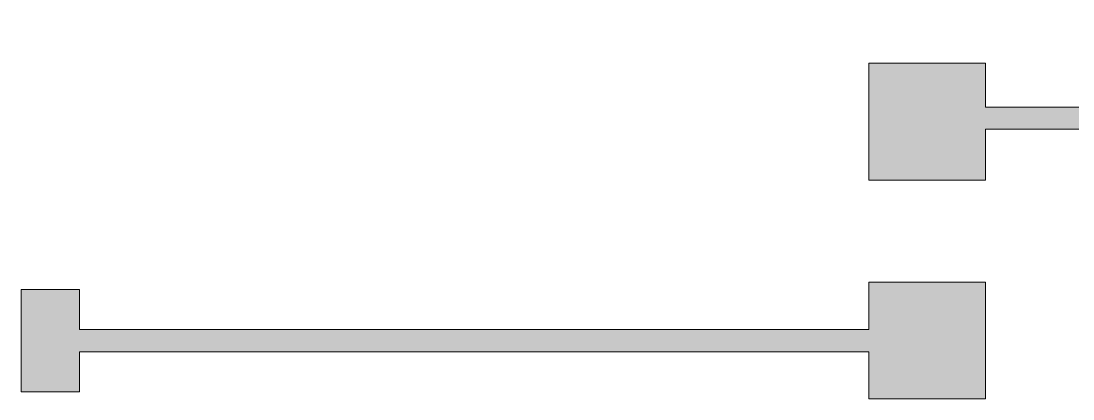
# Model space of a CAD drawing. Header units: millimetres. Extents: x 0 to 21.3, y 0 to 19.3.
# Drawn here: x 9.22 to 16.42, y 2.22 to 4.81 of the extents above; entities that cross this region are included whole.
import ezdxf

# ---------------------------------------------------------------- set-up
doc = ezdxf.new("R2010")
doc.units = ezdxf.units.MM
doc.header["$MEASUREMENT"] = 0
doc.layers.add('Layer 1', color=7, linetype='Continuous', lineweight=0)

msp = doc.modelspace()

# ---------------------------------------------------------------- hatches: boundary and pattern name
at = {"layer": 'Layer 1', "true_color": 0x66cc99, "transparency": 33554585}
h = msp.add_hatch(color=113, dxfattribs=at)
edge = h.paths.add_edge_path()
edge.add_spline(control_points=[(15.0178, 3.7162), (15.0178, 3.7162), (15.0178, 3.7162), (15.0178, 3.7162), (15.0178, 3.7162), (15.0178, 4.5162), (15.0178, 4.5162), (15.0178, 4.5162), (15.0178, 4.5162), (15.0178, 4.5162), (15.0178, 4.5162), (15.0178, 4.5162), (15.0178, 4.5162), (15.0178, 4.5162), (15.8178, 4.5162), (15.8178, 4.5162), (15.8178, 4.5162), (15.8178, 4.5162), (15.8178, 4.5162), (15.8178, 4.5162), (15.8178, 4.5162), (15.8178, 4.5162), (15.8178, 4.5162), (15.8178, 4.2164), (15.8178, 4.2164), (15.8178, 4.2164), (15.8178, 4.2164), (15.8178, 4.2164), (15.8178, 4.2164), (15.8178, 4.2164), (15.8178, 4.2164), (15.8178, 4.2164), (15.8178, 4.2164), (15.8178, 4.2164), (15.8178, 4.2164), (15.8178, 4.2164), (15.8178, 4.2164), (15.8178, 4.2164), (15.8178, 4.2164), (15.8178, 4.2164), (15.8178, 4.2164), (15.8178, 4.2164), (15.8178, 4.2164), (15.8178, 4.2164), (15.8178, 4.2164), (15.8178, 4.2164), (15.8178, 4.2164), (15.8178, 4.2164), (15.8178, 4.2164), (15.8178, 4.2164), (15.8178, 4.2164), (15.8178, 4.2164), (15.8178, 4.2164), (15.8178, 4.2164), (15.8178, 4.2164), (15.8178, 4.2164), (15.8178, 4.2164), (15.8178, 4.2164), (15.8178, 4.2164), (15.8178, 4.2164), (15.8178, 4.2164), (15.8178, 4.2164), (15.8178, 4.2164), (15.8178, 4.2164), (15.8178, 4.2164), (15.8178, 4.2164), (15.8178, 4.2164), (15.8178, 4.2164), (15.8178, 4.2164), (15.8178, 4.2164), (15.8178, 4.2164), (15.8178, 4.2164), (15.8178, 4.2164), (15.8178, 4.2164), (20.0228, 4.2164), (20.0228, 4.2164), (20.0228, 4.2164), (20.0228, 4.2164), (20.0228, 4.2164), (20.0228, 4.2164), (20.0228, 4.2164), (20.0228, 4.2164), (20.0228, 4.2164), (20.0228, 4.2164), (20.0228, 4.2164), (20.0228, 4.2164), (20.0228, 4.2164), (20.0228, 4.2164), (20.0228, 4.2164), (20.0228, 4.2164), (20.0228, 4.2164), (20.0228, 4.2164), (20.0228, 4.2164), (20.0228, 4.2164), (20.0228, 4.2164), (20.0228, 4.2164), (20.0228, 4.2164), (20.0228, 4.2164), (20.0228, 4.2164), (20.0228, 4.2164), (20.0228, 4.2164), (20.0228, 4.2164), (20.0228, 4.2164), (20.0228, 4.2164), (20.0228, 4.2164), (20.0228, 4.2164), (20.0228, 4.2164), (20.0228, 4.2164), (20.0228, 4.2164), (20.0228, 4.2164), (20.0228, 4.2164), (20.0228, 4.2164), (20.0228, 4.2164), (20.0228, 4.2164), (20.0228, 4.2164), (20.0228, 4.2164), (20.0228, 4.2164), (20.0228, 4.2164), (20.0228, 4.2164), (20.0228, 4.2164), (20.0228, 4.2164), (20.0228, 4.2164), (20.0228, 4.2164), (20.0228, 4.2164), (20.0228, 4.2164), (20.0228, 4.8062), (20.0228, 4.8062), (20.0228, 4.8062), (20.0228, 4.8062), (20.0228, 4.8062), (20.0228, 4.8062), (20.0228, 4.8062), (20.0228, 4.8062), (20.0228, 4.8062), (20.9728, 4.8062), (20.9728, 4.8062), (20.9728, 4.8062), (20.9728, 4.8062), (20.9728, 4.8062), (20.9728, 4.8062), (20.9728, 4.8062), (20.9728, 4.8062), (20.9728, 4.8062), (20.9728, 3.9062), (20.9728, 3.9062), (20.9728, 3.9062), (20.9728, 3.9062), (20.9728, 3.9062), (20.9728, 3.9062), (20.9728, 3.9062), (20.9728, 3.9062), (20.9728, 3.9062), (20.0228, 3.9062), (20.0228, 3.9062), (20.0228, 3.9062), (20.0228, 3.9062), (20.0228, 3.9062), (20.0228, 3.9062), (20.0228, 3.9062), (20.0228, 3.9062), (20.0228, 3.9062), (20.0228, 4.064), (20.0228, 4.064), (20.0228, 4.064), (20.0228, 4.064), (20.0228, 4.064), (20.0228, 4.064), (20.0228, 4.064), (20.0228, 4.064), (20.0228, 4.064), (20.0228, 4.064), (20.0228, 4.064), (20.0228, 4.064), (20.0228, 4.064), (20.0228, 4.064), (20.0228, 4.064), (20.0228, 4.064), (20.0228, 4.064), (20.0228, 4.064), (20.0228, 4.064), (20.0228, 4.064), (20.0228, 4.064), (20.0228, 4.064), (20.0228, 4.064), (20.0228, 4.064), (20.0228, 4.064), (20.0228, 4.064), (20.0228, 4.064), (20.0228, 4.064), (20.0228, 4.064), (20.0228, 4.064), (20.0228, 4.064), (20.0228, 4.064), (20.0228, 4.064), (20.0228, 4.064), (20.0228, 4.064), (20.0228, 4.064), (20.0228, 4.064), (20.0228, 4.064), (20.0228, 4.064), (20.0228, 4.064), (20.0228, 4.064), (20.0228, 4.064), (20.0228, 4.064), (20.0228, 4.064), (20.0228, 4.064), (20.0228, 4.064), (20.0228, 4.064), (20.0228, 4.064), (20.0228, 4.064), (20.0228, 4.064), (20.0228, 4.064), (15.8178, 4.064), (15.8178, 4.064), (15.8178, 4.064), (15.8178, 4.064), (15.8178, 4.064), (15.8178, 4.064), (15.8178, 4.064), (15.8178, 4.064), (15.8178, 4.064), (15.8178, 4.064), (15.8178, 4.064), (15.8178, 4.064), (15.8178, 4.064), (15.8178, 4.064), (15.8178, 4.064), (15.8178, 4.064), (15.8178, 4.064), (15.8178, 4.064), (15.8178, 4.064), (15.8178, 4.064), (15.8178, 4.064), (15.8178, 4.064), (15.8178, 4.064), (15.8178, 4.064), (15.8178, 4.064), (15.8178, 4.064), (15.8178, 4.064), (15.8178, 4.064), (15.8178, 4.064), (15.8178, 4.064), (15.8178, 4.064), (15.8178, 4.064), (15.8178, 4.064), (15.8178, 4.064), (15.8178, 4.064), (15.8178, 4.064), (15.8178, 4.064), (15.8178, 4.064), (15.8178, 4.064), (15.8178, 4.064), (15.8178, 4.064), (15.8178, 4.064), (15.8178, 4.064), (15.8178, 4.064), (15.8178, 4.064), (15.8178, 4.064), (15.8178, 4.064), (15.8178, 4.064), (15.8178, 4.064), (15.8178, 4.064), (15.8178, 4.064), (15.8178, 3.7162), (15.8178, 3.7162), (15.8178, 3.7162), (15.8178, 3.7162), (15.8178, 3.7162), (15.8178, 3.7162), (15.8178, 3.7162), (15.8178, 3.7162), (15.8178, 3.7162), (15.0178, 3.7162), (15.0178, 3.7162), (15.0178, 3.7162), (15.0178, 3.7162), (15.0178, 3.7162)], knot_values=[0, 0, 0, 0, 1, 1, 1, 2, 2, 2, 3, 3, 3, 4, 4, 4, 5, 5, 5, 6, 6, 6, 7, 7, 7, 8, 8, 8, 9, 9, 9, 10, 10, 10, 11, 11, 11, 12, 12, 12, 13, 13, 13, 14, 14, 14, 15, 15, 15, 16, 16, 16, 17, 17, 17, 18, 18, 18, 19, 19, 19, 20, 20, 20, 21, 21, 21, 22, 22, 22, 23, 23, 23, 24, 24, 24, 25, 25, 25, 26, 26, 26, 27, 27, 27, 28, 28, 28, 29, 29, 29, 30, 30, 30, 31, 31, 31, 32, 32, 32, 33, 33, 33, 34, 34, 34, 35, 35, 35, 36, 36, 36, 37, 37, 37, 38, 38, 38, 39, 39, 39, 40, 40, 40, 41, 41, 41, 42, 42, 42, 43, 43, 43, 44, 44, 44, 45, 45, 45, 46, 46, 46, 47, 47, 47, 48, 48, 48, 49, 49, 49, 50, 50, 50, 51, 51, 51, 52, 52, 52, 53, 53, 53, 54, 54, 54, 55, 55, 55, 56, 56, 56, 57, 57, 57, 58, 58, 58, 59, 59, 59, 60, 60, 60, 61, 61, 61, 62, 62, 62, 63, 63, 63, 64, 64, 64, 65, 65, 65, 66, 66, 66, 67, 67, 67, 68, 68, 68, 69, 69, 69, 70, 70, 70, 71, 71, 71, 72, 72, 72, 73, 73, 73, 74, 74, 74, 75, 75, 75, 76, 76, 76, 77, 77, 77, 78, 78, 78, 79, 79, 79, 80, 80, 80, 81, 81, 81, 82, 82, 82, 83, 83, 83, 84, 84, 84, 85, 85, 85, 86, 86, 86, 87, 87, 87, 88, 88, 88, 89, 89, 89, 90, 90, 90, 91, 91, 91, 92, 92, 92, 92], degree=3, periodic=0)
h = msp.add_hatch(color=113, dxfattribs=at)
edge = h.paths.add_edge_path()
edge.add_spline(control_points=[(9.2178, 2.2662), (9.2178, 2.2662), (9.2178, 2.2662), (9.2178, 2.2662), (9.2178, 2.2662), (9.2178, 2.9662), (9.2178, 2.9662), (9.2178, 2.9662), (9.2178, 2.9662), (9.2178, 2.9662), (9.2178, 2.9662), (9.2178, 2.9662), (9.2178, 2.9662), (9.2178, 2.9662), (9.6178, 2.9662), (9.6178, 2.9662), (9.6178, 2.9662), (9.6178, 2.9662), (9.6178, 2.9662), (9.6178, 2.9662), (9.6178, 2.9662), (9.6178, 2.9662), (9.6178, 2.9662), (9.6178, 2.6924), (9.6178, 2.6924), (9.6178, 2.6924), (9.6178, 2.6924), (9.6178, 2.6924), (9.6178, 2.6924), (9.6178, 2.6924), (9.6178, 2.6924), (9.6178, 2.6924), (9.6178, 2.6924), (9.6178, 2.6924), (9.6178, 2.6924), (9.6178, 2.6924), (9.6178, 2.6924), (9.6178, 2.6924), (9.6178, 2.6924), (9.6178, 2.6924), (9.6178, 2.6924), (9.6178, 2.6924), (9.6178, 2.6924), (9.6178, 2.6924), (9.6178, 2.6924), (9.6178, 2.6924), (9.6178, 2.6924), (9.6178, 2.6924), (9.6178, 2.6924), (9.6178, 2.6924), (9.6178, 2.6924), (9.6178, 2.6924), (9.6178, 2.6924), (9.6178, 2.6924), (9.6178, 2.6924), (9.6178, 2.6924), (9.6178, 2.6924), (9.6178, 2.6924), (9.6178, 2.6924), (9.6178, 2.6924), (9.6178, 2.6924), (9.6178, 2.6924), (9.6178, 2.6924), (9.6178, 2.6924), (9.6178, 2.6924), (9.6178, 2.6924), (9.6178, 2.6924), (9.6178, 2.6924), (9.6178, 2.6924), (9.6178, 2.6924), (9.6178, 2.6924), (9.6178, 2.6924), (9.6178, 2.6924), (9.6178, 2.6924), (15.0178, 2.6924), (15.0178, 2.6924), (15.0178, 2.6924), (15.0178, 2.6924), (15.0178, 2.6924), (15.0178, 2.6924), (15.0178, 2.6924), (15.0178, 2.6924), (15.0178, 2.6924), (15.0178, 2.6924), (15.0178, 2.6924), (15.0178, 2.6924), (15.0178, 2.6924), (15.0178, 2.6924), (15.0178, 2.6924), (15.0178, 2.6924), (15.0178, 2.6924), (15.0178, 2.6924), (15.0178, 2.6924), (15.0178, 2.6924), (15.0178, 2.6924), (15.0178, 2.6924), (15.0178, 2.6924), (15.0178, 2.6924), (15.0178, 2.6924), (15.0178, 2.6924), (15.0178, 2.6924), (15.0178, 2.6924), (15.0178, 2.6924), (15.0178, 2.6924), (15.0178, 2.6924), (15.0178, 2.6924), (15.0178, 2.6924), (15.0178, 2.6924), (15.0178, 2.6924), (15.0178, 2.6924), (15.0178, 2.6924), (15.0178, 2.6924), (15.0178, 2.6924), (15.0178, 2.6924), (15.0178, 2.6924), (15.0178, 2.6924), (15.0178, 2.6924), (15.0178, 2.6924), (15.0178, 2.6924), (15.0178, 2.6924), (15.0178, 2.6924), (15.0178, 2.6924), (15.0178, 2.6924), (15.0178, 2.6924), (15.0178, 2.6924), (15.0178, 3.0162), (15.0178, 3.0162), (15.0178, 3.0162), (15.0178, 3.0162), (15.0178, 3.0162), (15.0178, 3.0162), (15.0178, 3.0162), (15.0178, 3.0162), (15.0178, 3.0162), (15.8178, 3.0162), (15.8178, 3.0162), (15.8178, 3.0162), (15.8178, 3.0162), (15.8178, 3.0162), (15.8178, 3.0162), (15.8178, 3.0162), (15.8178, 3.0162), (15.8178, 3.0162), (15.8178, 2.2162), (15.8178, 2.2162), (15.8178, 2.2162), (15.8178, 2.2162), (15.8178, 2.2162), (15.8178, 2.2162), (15.8178, 2.2162), (15.8178, 2.2162), (15.8178, 2.2162), (15.0178, 2.2162), (15.0178, 2.2162), (15.0178, 2.2162), (15.0178, 2.2162), (15.0178, 2.2162), (15.0178, 2.2162), (15.0178, 2.2162), (15.0178, 2.2162), (15.0178, 2.2162), (15.0178, 2.54), (15.0178, 2.54), (15.0178, 2.54), (15.0178, 2.54), (15.0178, 2.54), (15.0178, 2.54), (15.0178, 2.54), (15.0178, 2.54), (15.0178, 2.54), (15.0178, 2.54), (15.0178, 2.54), (15.0178, 2.54), (15.0178, 2.54), (15.0178, 2.54), (15.0178, 2.54), (15.0178, 2.54), (15.0178, 2.54), (15.0178, 2.54), (15.0178, 2.54), (15.0178, 2.54), (15.0178, 2.54), (15.0178, 2.54), (15.0178, 2.54), (15.0178, 2.54), (15.0178, 2.54), (15.0178, 2.54), (15.0178, 2.54), (15.0178, 2.54), (15.0178, 2.54), (15.0178, 2.54), (15.0178, 2.54), (15.0178, 2.54), (15.0178, 2.54), (15.0178, 2.54), (15.0178, 2.54), (15.0178, 2.54), (15.0178, 2.54), (15.0178, 2.54), (15.0178, 2.54), (15.0178, 2.54), (15.0178, 2.54), (15.0178, 2.54), (15.0178, 2.54), (15.0178, 2.54), (15.0178, 2.54), (15.0178, 2.54), (15.0178, 2.54), (15.0178, 2.54), (15.0178, 2.54), (15.0178, 2.54), (15.0178, 2.54), (9.6178, 2.54), (9.6178, 2.54), (9.6178, 2.54), (9.6178, 2.54), (9.6178, 2.54), (9.6178, 2.54), (9.6178, 2.54), (9.6178, 2.54), (9.6178, 2.54), (9.6178, 2.54), (9.6178, 2.54), (9.6178, 2.54), (9.6178, 2.54), (9.6178, 2.54), (9.6178, 2.54), (9.6178, 2.54), (9.6178, 2.54), (9.6178, 2.54), (9.6178, 2.54), (9.6178, 2.54), (9.6178, 2.54), (9.6178, 2.54), (9.6178, 2.54), (9.6178, 2.54), (9.6178, 2.54), (9.6178, 2.54), (9.6178, 2.54), (9.6178, 2.54), (9.6178, 2.54), (9.6178, 2.54), (9.6178, 2.54), (9.6178, 2.54), (9.6178, 2.54), (9.6178, 2.54), (9.6178, 2.54), (9.6178, 2.54), (9.6178, 2.54), (9.6178, 2.54), (9.6178, 2.54), (9.6178, 2.54), (9.6178, 2.54), (9.6178, 2.54), (9.6178, 2.54), (9.6178, 2.54), (9.6178, 2.54), (9.6178, 2.54), (9.6178, 2.54), (9.6178, 2.54), (9.6178, 2.54), (9.6178, 2.54), (9.6178, 2.54), (9.6178, 2.2662), (9.6178, 2.2662), (9.6178, 2.2662), (9.6178, 2.2662), (9.6178, 2.2662), (9.6178, 2.2662), (9.6178, 2.2662), (9.6178, 2.2662), (9.6178, 2.2662), (9.2178, 2.2662), (9.2178, 2.2662), (9.2178, 2.2662), (9.2178, 2.2662), (9.2178, 2.2662)], knot_values=[0, 0, 0, 0, 1, 1, 1, 2, 2, 2, 3, 3, 3, 4, 4, 4, 5, 5, 5, 6, 6, 6, 7, 7, 7, 8, 8, 8, 9, 9, 9, 10, 10, 10, 11, 11, 11, 12, 12, 12, 13, 13, 13, 14, 14, 14, 15, 15, 15, 16, 16, 16, 17, 17, 17, 18, 18, 18, 19, 19, 19, 20, 20, 20, 21, 21, 21, 22, 22, 22, 23, 23, 23, 24, 24, 24, 25, 25, 25, 26, 26, 26, 27, 27, 27, 28, 28, 28, 29, 29, 29, 30, 30, 30, 31, 31, 31, 32, 32, 32, 33, 33, 33, 34, 34, 34, 35, 35, 35, 36, 36, 36, 37, 37, 37, 38, 38, 38, 39, 39, 39, 40, 40, 40, 41, 41, 41, 42, 42, 42, 43, 43, 43, 44, 44, 44, 45, 45, 45, 46, 46, 46, 47, 47, 47, 48, 48, 48, 49, 49, 49, 50, 50, 50, 51, 51, 51, 52, 52, 52, 53, 53, 53, 54, 54, 54, 55, 55, 55, 56, 56, 56, 57, 57, 57, 58, 58, 58, 59, 59, 59, 60, 60, 60, 61, 61, 61, 62, 62, 62, 63, 63, 63, 64, 64, 64, 65, 65, 65, 66, 66, 66, 67, 67, 67, 68, 68, 68, 69, 69, 69, 70, 70, 70, 71, 71, 71, 72, 72, 72, 73, 73, 73, 74, 74, 74, 75, 75, 75, 76, 76, 76, 77, 77, 77, 78, 78, 78, 79, 79, 79, 80, 80, 80, 81, 81, 81, 82, 82, 82, 83, 83, 83, 84, 84, 84, 85, 85, 85, 86, 86, 86, 87, 87, 87, 88, 88, 88, 89, 89, 89, 90, 90, 90, 91, 91, 91, 92, 92, 92, 92], degree=3, periodic=0)

# ---------------------------------------------------------------- linework, layer by layer
at = {"layer": 'Layer 1', "color": 251, "lineweight": 9, "true_color": 0x555555}
for points in [[(15.0178, 3.7162), (15.0178, 3.7162), (15.0178, 3.7162), (15.0178, 3.7162), (15.0178, 3.7162), (15.0178, 4.5162), (15.0178, 4.5162), (15.0178, 4.5162), (15.0178, 4.5162), (15.0178, 4.5162), (15.0178, 4.5162), (15.0178, 4.5162), (15.0178, 4.5162), (15.0178, 4.5162), (15.8178, 4.5162), (15.8178, 4.5162), (15.8178, 4.5162), (15.8178, 4.5162), (15.8178, 4.5162), (15.8178, 4.5162), (15.8178, 4.5162), (15.8178, 4.5162), (15.8178, 4.5162), (15.8178, 4.2164), (15.8178, 4.2164), (15.8178, 4.2164), (15.8178, 4.2164), (15.8178, 4.2164), (15.8178, 4.2164), (15.8178, 4.2164), (15.8178, 4.2164), (15.8178, 4.2164), (15.8178, 4.2164), (15.8178, 4.2164), (15.8178, 4.2164), (15.8178, 4.2164), (15.8178, 4.2164), (15.8178, 4.2164), (15.8178, 4.2164), (15.8178, 4.2164), (15.8178, 4.2164), (15.8178, 4.2164), (15.8178, 4.2164), (15.8178, 4.2164), (15.8178, 4.2164), (15.8178, 4.2164), (15.8178, 4.2164), (15.8178, 4.2164), (15.8178, 4.2164), (15.8178, 4.2164), (15.8178, 4.2164), (15.8178, 4.2164), (15.8178, 4.2164), (15.8178, 4.2164), (15.8178, 4.2164), (15.8178, 4.2164), (15.8178, 4.2164), (15.8178, 4.2164), (15.8178, 4.2164), (15.8178, 4.2164), (15.8178, 4.2164), (15.8178, 4.2164), (15.8178, 4.2164), (15.8178, 4.2164), (15.8178, 4.2164), (15.8178, 4.2164), (15.8178, 4.2164), (15.8178, 4.2164), (15.8178, 4.2164), (15.8178, 4.2164), (15.8178, 4.2164), (15.8178, 4.2164), (15.8178, 4.2164), (15.8178, 4.2164), (20.0228, 4.2164), (20.0228, 4.2164), (20.0228, 4.2164), (20.0228, 4.2164), (20.0228, 4.2164), (20.0228, 4.2164), (20.0228, 4.2164), (20.0228, 4.2164), (20.0228, 4.2164), (20.0228, 4.2164), (20.0228, 4.2164), (20.0228, 4.2164), (20.0228, 4.2164), (20.0228, 4.2164), (20.0228, 4.2164), (20.0228, 4.2164), (20.0228, 4.2164), (20.0228, 4.2164), (20.0228, 4.2164), (20.0228, 4.2164), (20.0228, 4.2164), (20.0228, 4.2164), (20.0228, 4.2164), (20.0228, 4.2164), (20.0228, 4.2164), (20.0228, 4.2164), (20.0228, 4.2164), (20.0228, 4.2164), (20.0228, 4.2164), (20.0228, 4.2164), (20.0228, 4.2164), (20.0228, 4.2164), (20.0228, 4.2164), (20.0228, 4.2164), (20.0228, 4.2164), (20.0228, 4.2164), (20.0228, 4.2164), (20.0228, 4.2164), (20.0228, 4.2164), (20.0228, 4.2164), (20.0228, 4.2164), (20.0228, 4.2164), (20.0228, 4.2164), (20.0228, 4.2164), (20.0228, 4.2164), (20.0228, 4.2164), (20.0228, 4.2164), (20.0228, 4.2164), (20.0228, 4.2164), (20.0228, 4.2164), (20.0228, 4.2164), (20.0228, 4.8062), (20.0228, 4.8062), (20.0228, 4.8062), (20.0228, 4.8062), (20.0228, 4.8062), (20.0228, 4.8062), (20.0228, 4.8062), (20.0228, 4.8062), (20.0228, 4.8062), (20.9728, 4.8062), (20.9728, 4.8062), (20.9728, 4.8062), (20.9728, 4.8062), (20.9728, 4.8062), (20.9728, 4.8062), (20.9728, 4.8062), (20.9728, 4.8062), (20.9728, 4.8062), (20.9728, 3.9062), (20.9728, 3.9062), (20.9728, 3.9062), (20.9728, 3.9062), (20.9728, 3.9062), (20.9728, 3.9062), (20.9728, 3.9062), (20.9728, 3.9062), (20.9728, 3.9062), (20.0228, 3.9062), (20.0228, 3.9062), (20.0228, 3.9062), (20.0228, 3.9062), (20.0228, 3.9062), (20.0228, 3.9062), (20.0228, 3.9062), (20.0228, 3.9062), (20.0228, 3.9062), (20.0228, 4.064), (20.0228, 4.064), (20.0228, 4.064), (20.0228, 4.064), (20.0228, 4.064), (20.0228, 4.064), (20.0228, 4.064), (20.0228, 4.064), (20.0228, 4.064), (20.0228, 4.064), (20.0228, 4.064), (20.0228, 4.064), (20.0228, 4.064), (20.0228, 4.064), (20.0228, 4.064), (20.0228, 4.064), (20.0228, 4.064), (20.0228, 4.064), (20.0228, 4.064), (20.0228, 4.064), (20.0228, 4.064), (20.0228, 4.064), (20.0228, 4.064), (20.0228, 4.064), (20.0228, 4.064), (20.0228, 4.064), (20.0228, 4.064), (20.0228, 4.064), (20.0228, 4.064), (20.0228, 4.064), (20.0228, 4.064), (20.0228, 4.064), (20.0228, 4.064), (20.0228, 4.064), (20.0228, 4.064), (20.0228, 4.064), (20.0228, 4.064), (20.0228, 4.064), (20.0228, 4.064), (20.0228, 4.064), (20.0228, 4.064), (20.0228, 4.064), (20.0228, 4.064), (20.0228, 4.064), (20.0228, 4.064), (20.0228, 4.064), (20.0228, 4.064), (20.0228, 4.064), (20.0228, 4.064), (20.0228, 4.064), (20.0228, 4.064), (15.8178, 4.064), (15.8178, 4.064), (15.8178, 4.064), (15.8178, 4.064), (15.8178, 4.064), (15.8178, 4.064), (15.8178, 4.064), (15.8178, 4.064), (15.8178, 4.064), (15.8178, 4.064), (15.8178, 4.064), (15.8178, 4.064), (15.8178, 4.064), (15.8178, 4.064), (15.8178, 4.064), (15.8178, 4.064), (15.8178, 4.064), (15.8178, 4.064), (15.8178, 4.064), (15.8178, 4.064), (15.8178, 4.064), (15.8178, 4.064), (15.8178, 4.064), (15.8178, 4.064), (15.8178, 4.064), (15.8178, 4.064), (15.8178, 4.064), (15.8178, 4.064), (15.8178, 4.064), (15.8178, 4.064), (15.8178, 4.064), (15.8178, 4.064), (15.8178, 4.064), (15.8178, 4.064), (15.8178, 4.064), (15.8178, 4.064), (15.8178, 4.064), (15.8178, 4.064), (15.8178, 4.064), (15.8178, 4.064), (15.8178, 4.064), (15.8178, 4.064), (15.8178, 4.064), (15.8178, 4.064), (15.8178, 4.064), (15.8178, 4.064), (15.8178, 4.064), (15.8178, 4.064), (15.8178, 4.064), (15.8178, 4.064), (15.8178, 4.064), (15.8178, 3.7162), (15.8178, 3.7162), (15.8178, 3.7162), (15.8178, 3.7162), (15.8178, 3.7162), (15.8178, 3.7162), (15.8178, 3.7162), (15.8178, 3.7162), (15.8178, 3.7162), (15.0178, 3.7162), (15.0178, 3.7162), (15.0178, 3.7162), (15.0178, 3.7162), (15.0178, 3.7162)], [(9.2178, 2.2662), (9.2178, 2.2662), (9.2178, 2.2662), (9.2178, 2.2662), (9.2178, 2.2662), (9.2178, 2.9662), (9.2178, 2.9662), (9.2178, 2.9662), (9.2178, 2.9662), (9.2178, 2.9662), (9.2178, 2.9662), (9.2178, 2.9662), (9.2178, 2.9662), (9.2178, 2.9662), (9.6178, 2.9662), (9.6178, 2.9662), (9.6178, 2.9662), (9.6178, 2.9662), (9.6178, 2.9662), (9.6178, 2.9662), (9.6178, 2.9662), (9.6178, 2.9662), (9.6178, 2.9662), (9.6178, 2.6924), (9.6178, 2.6924), (9.6178, 2.6924), (9.6178, 2.6924), (9.6178, 2.6924), (9.6178, 2.6924), (9.6178, 2.6924), (9.6178, 2.6924), (9.6178, 2.6924), (9.6178, 2.6924), (9.6178, 2.6924), (9.6178, 2.6924), (9.6178, 2.6924), (9.6178, 2.6924), (9.6178, 2.6924), (9.6178, 2.6924), (9.6178, 2.6924), (9.6178, 2.6924), (9.6178, 2.6924), (9.6178, 2.6924), (9.6178, 2.6924), (9.6178, 2.6924), (9.6178, 2.6924), (9.6178, 2.6924), (9.6178, 2.6924), (9.6178, 2.6924), (9.6178, 2.6924), (9.6178, 2.6924), (9.6178, 2.6924), (9.6178, 2.6924), (9.6178, 2.6924), (9.6178, 2.6924), (9.6178, 2.6924), (9.6178, 2.6924), (9.6178, 2.6924), (9.6178, 2.6924), (9.6178, 2.6924), (9.6178, 2.6924), (9.6178, 2.6924), (9.6178, 2.6924), (9.6178, 2.6924), (9.6178, 2.6924), (9.6178, 2.6924), (9.6178, 2.6924), (9.6178, 2.6924), (9.6178, 2.6924), (9.6178, 2.6924), (9.6178, 2.6924), (9.6178, 2.6924), (9.6178, 2.6924), (9.6178, 2.6924), (15.0178, 2.6924), (15.0178, 2.6924), (15.0178, 2.6924), (15.0178, 2.6924), (15.0178, 2.6924), (15.0178, 2.6924), (15.0178, 2.6924), (15.0178, 2.6924), (15.0178, 2.6924), (15.0178, 2.6924), (15.0178, 2.6924), (15.0178, 2.6924), (15.0178, 2.6924), (15.0178, 2.6924), (15.0178, 2.6924), (15.0178, 2.6924), (15.0178, 2.6924), (15.0178, 2.6924), (15.0178, 2.6924), (15.0178, 2.6924), (15.0178, 2.6924), (15.0178, 2.6924), (15.0178, 2.6924), (15.0178, 2.6924), (15.0178, 2.6924), (15.0178, 2.6924), (15.0178, 2.6924), (15.0178, 2.6924), (15.0178, 2.6924), (15.0178, 2.6924), (15.0178, 2.6924), (15.0178, 2.6924), (15.0178, 2.6924), (15.0178, 2.6924), (15.0178, 2.6924), (15.0178, 2.6924), (15.0178, 2.6924), (15.0178, 2.6924), (15.0178, 2.6924), (15.0178, 2.6924), (15.0178, 2.6924), (15.0178, 2.6924), (15.0178, 2.6924), (15.0178, 2.6924), (15.0178, 2.6924), (15.0178, 2.6924), (15.0178, 2.6924), (15.0178, 2.6924), (15.0178, 2.6924), (15.0178, 2.6924), (15.0178, 2.6924), (15.0178, 3.0162), (15.0178, 3.0162), (15.0178, 3.0162), (15.0178, 3.0162), (15.0178, 3.0162), (15.0178, 3.0162), (15.0178, 3.0162), (15.0178, 3.0162), (15.0178, 3.0162), (15.8178, 3.0162), (15.8178, 3.0162), (15.8178, 3.0162), (15.8178, 3.0162), (15.8178, 3.0162), (15.8178, 3.0162), (15.8178, 3.0162), (15.8178, 3.0162), (15.8178, 3.0162), (15.8178, 2.2162), (15.8178, 2.2162), (15.8178, 2.2162), (15.8178, 2.2162), (15.8178, 2.2162), (15.8178, 2.2162), (15.8178, 2.2162), (15.8178, 2.2162), (15.8178, 2.2162), (15.0178, 2.2162), (15.0178, 2.2162), (15.0178, 2.2162), (15.0178, 2.2162), (15.0178, 2.2162), (15.0178, 2.2162), (15.0178, 2.2162), (15.0178, 2.2162), (15.0178, 2.2162), (15.0178, 2.54), (15.0178, 2.54), (15.0178, 2.54), (15.0178, 2.54), (15.0178, 2.54), (15.0178, 2.54), (15.0178, 2.54), (15.0178, 2.54), (15.0178, 2.54), (15.0178, 2.54), (15.0178, 2.54), (15.0178, 2.54), (15.0178, 2.54), (15.0178, 2.54), (15.0178, 2.54), (15.0178, 2.54), (15.0178, 2.54), (15.0178, 2.54), (15.0178, 2.54), (15.0178, 2.54), (15.0178, 2.54), (15.0178, 2.54), (15.0178, 2.54), (15.0178, 2.54), (15.0178, 2.54), (15.0178, 2.54), (15.0178, 2.54), (15.0178, 2.54), (15.0178, 2.54), (15.0178, 2.54), (15.0178, 2.54), (15.0178, 2.54), (15.0178, 2.54), (15.0178, 2.54), (15.0178, 2.54), (15.0178, 2.54), (15.0178, 2.54), (15.0178, 2.54), (15.0178, 2.54), (15.0178, 2.54), (15.0178, 2.54), (15.0178, 2.54), (15.0178, 2.54), (15.0178, 2.54), (15.0178, 2.54), (15.0178, 2.54), (15.0178, 2.54), (15.0178, 2.54), (15.0178, 2.54), (15.0178, 2.54), (15.0178, 2.54), (9.6178, 2.54), (9.6178, 2.54), (9.6178, 2.54), (9.6178, 2.54), (9.6178, 2.54), (9.6178, 2.54), (9.6178, 2.54), (9.6178, 2.54), (9.6178, 2.54), (9.6178, 2.54), (9.6178, 2.54), (9.6178, 2.54), (9.6178, 2.54), (9.6178, 2.54), (9.6178, 2.54), (9.6178, 2.54), (9.6178, 2.54), (9.6178, 2.54), (9.6178, 2.54), (9.6178, 2.54), (9.6178, 2.54), (9.6178, 2.54), (9.6178, 2.54), (9.6178, 2.54), (9.6178, 2.54), (9.6178, 2.54), (9.6178, 2.54), (9.6178, 2.54), (9.6178, 2.54), (9.6178, 2.54), (9.6178, 2.54), (9.6178, 2.54), (9.6178, 2.54), (9.6178, 2.54), (9.6178, 2.54), (9.6178, 2.54), (9.6178, 2.54), (9.6178, 2.54), (9.6178, 2.54), (9.6178, 2.54), (9.6178, 2.54), (9.6178, 2.54), (9.6178, 2.54), (9.6178, 2.54), (9.6178, 2.54), (9.6178, 2.54), (9.6178, 2.54), (9.6178, 2.54), (9.6178, 2.54), (9.6178, 2.54), (9.6178, 2.54), (9.6178, 2.2662), (9.6178, 2.2662), (9.6178, 2.2662), (9.6178, 2.2662), (9.6178, 2.2662), (9.6178, 2.2662), (9.6178, 2.2662), (9.6178, 2.2662), (9.6178, 2.2662), (9.2178, 2.2662), (9.2178, 2.2662), (9.2178, 2.2662), (9.2178, 2.2662), (9.2178, 2.2662)]]:
    msp.add_open_spline(points, degree=3, knots=[0, 0, 0, 0, 1, 1, 1, 2, 2, 2, 3, 3, 3, 4, 4, 4, 5, 5, 5, 6, 6, 6, 7, 7, 7, 8, 8, 8, 9, 9, 9, 10, 10, 10, 11, 11, 11, 12, 12, 12, 13, 13, 13, 14, 14, 14, 15, 15, 15, 16, 16, 16, 17, 17, 17, 18, 18, 18, 19, 19, 19, 20, 20, 20, 21, 21, 21, 22, 22, 22, 23, 23, 23, 24, 24, 24, 25, 25, 25, 26, 26, 26, 27, 27, 27, 28, 28, 28, 29, 29, 29, 30, 30, 30, 31, 31, 31, 32, 32, 32, 33, 33, 33, 34, 34, 34, 35, 35, 35, 36, 36, 36, 37, 37, 37, 38, 38, 38, 39, 39, 39, 40, 40, 40, 41, 41, 41, 42, 42, 42, 43, 43, 43, 44, 44, 44, 45, 45, 45, 46, 46, 46, 47, 47, 47, 48, 48, 48, 49, 49, 49, 50, 50, 50, 51, 51, 51, 52, 52, 52, 53, 53, 53, 54, 54, 54, 55, 55, 55, 56, 56, 56, 57, 57, 57, 58, 58, 58, 59, 59, 59, 60, 60, 60, 61, 61, 61, 62, 62, 62, 63, 63, 63, 64, 64, 64, 65, 65, 65, 66, 66, 66, 67, 67, 67, 68, 68, 68, 69, 69, 69, 70, 70, 70, 71, 71, 71, 72, 72, 72, 73, 73, 73, 74, 74, 74, 75, 75, 75, 76, 76, 76, 77, 77, 77, 78, 78, 78, 79, 79, 79, 80, 80, 80, 81, 81, 81, 82, 82, 82, 83, 83, 83, 84, 84, 84, 85, 85, 85, 86, 86, 86, 87, 87, 87, 88, 88, 88, 89, 89, 89, 90, 90, 90, 91, 91, 91, 92, 92, 92, 92], dxfattribs=at)

doc.saveas('drawing.dxf')
